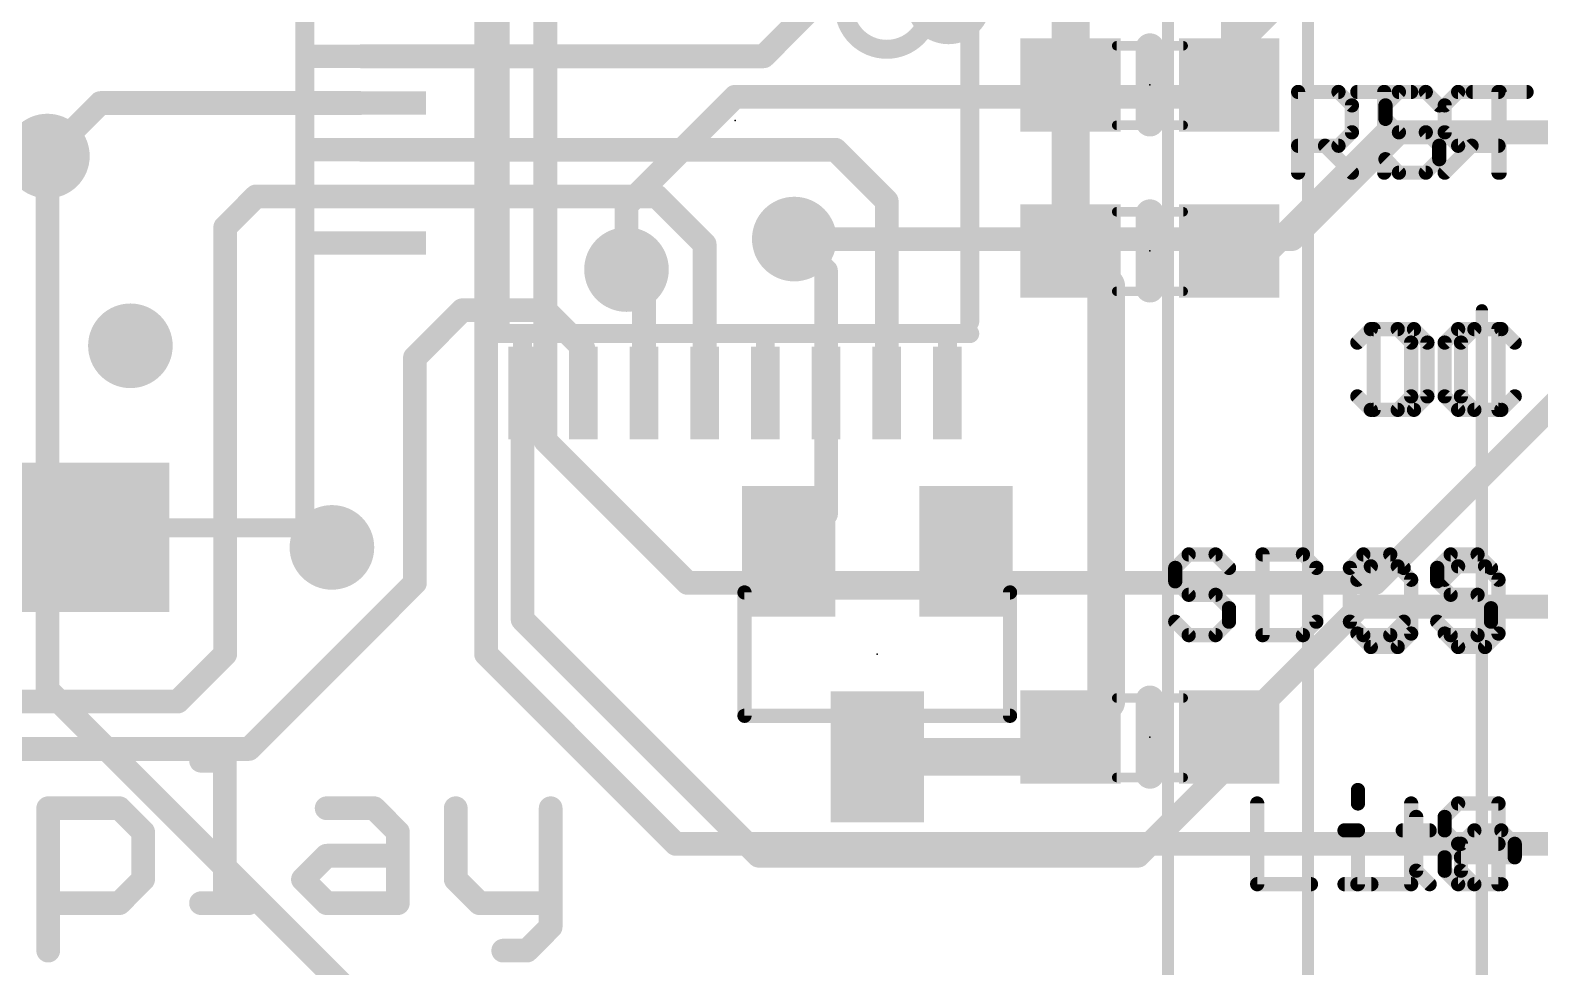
# Model space of a CAD drawing. Extents: x -9.9 to 50.1, y -10.4 to 42.4.
# Drawn here: x 19.63 to 35.8, y 2.87 to 12.9 of the extents above; entities that cross this region are included whole.
import ezdxf

# ---------------------------------------------------------------- set-up
doc = ezdxf.new("R2010")
doc.units = 0
for name, color, linetype in [('1', 12, 'CONTINUOUS'), ('16', 5, 'CONTINUOUS'), ('18', 110, 'CONTINUOUS'), ('21', 40, 'CONTINUOUS'), ('22', 6, 'CONTINUOUS'), ('23', 53, 'CONTINUOUS'), ('47', 253, 'CONTINUOUS'), ('51', 253, 'CONTINUOUS')]:
    doc.layers.add(name, color=color, linetype=linetype)

# ---------------------------------------------------------------- blocks, each defined once
blk = doc.blocks.new('RECT')
blk.add_solid([(-0.5, -0.5), (0.5, -0.5), (-0.5, 0.5), (0.5, 0.5)])
blk = doc.blocks.new('ROUNDV')
at = {"const_width": 0.5}
blk.add_lwpolyline([(0, -0.25, 1), (0, 0.25, 1), (0, -0.25)], format="xyb", dxfattribs=at)

msp = doc.modelspace()

# ---------------------------------------------------------------- linework, layer by layer
at = {"layer": '1'}
for points, const_width in [([(32.512, 14.605), (32.512, 12.319)], 0.254), ([(27.484, 12.625), (28.803, 13.944)], 0.254), ([(30.773, 12.319), (30.773, 13.1414)], 0.4064), ([(23.169, 12.625), (27.484, 12.625)], 0.254), ([(30.773, 10.541), (30.773, 12.319)], 0.4064), ([(32.473, 12.319), (32.512, 12.319)], 0.254), ([(20.38, 12.125), (19.812, 11.557)], 0.254), ([(23.169, 12.125), (20.38, 12.125)], 0.254), ([(32.893, 10.541), (34.163, 11.811)], 0.254), ([(34.163, 11.811), (36.83, 11.811)], 0.254), ([(23.169, 11.625), (28.253, 11.625)], 0.254), ([(28.253, 11.625), (28.803, 11.075)], 0.254), ([(21.717, 10.795), (22.047, 11.125)], 0.254), ([(22.047, 11.125), (23.169, 11.125)], 0.254), ([(23.169, 11.125), (26.34, 11.125)], 0.254), ([(26.34, 11.125), (26.853, 10.612)], 0.254), ([(28.803, 11.075), (28.803, 9.0202)], 0.254), ([(21.717, 6.223), (21.717, 10.795)], 0.254), ([(26.853, 10.612), (26.853, 9.0202)], 0.254), ([(28.153, 10.328), (27.813, 10.668)], 0.254), ([(31.154, 10.16), (30.773, 10.541)], 0.4064), ([(32.473, 10.541), (32.893, 10.541)], 0.254), ([(26.0155, 10.3074), (26.0155, 10.3416)], 0.254), ([(26.203, 10.1199), (26.0155, 10.3074)], 0.254), ([(28.153, 9.0202), (28.153, 10.328)], 0.254), ([(31.154, 10.16), (31.154, 5.715)], 0.4064), ([(26.203, 9.0202), (26.203, 10.1199)], 0.254), ([(24.257, 9.906), (23.749, 9.398)], 0.254), ([(25.146, 9.906), (24.257, 9.906)], 0.254), ([(25.553, 9.499), (25.146, 9.906)], 0.254), ([(25.553, 9.0202), (25.553, 9.499)], 0.254), ([(23.749, 9.398), (23.749, 6.985)], 0.254), ([(24.903, 9.0202), (24.903, 6.593)], 0.254), ([(28.153, 9.0202), (28.153, 7.724)], 0.254), ([(28.153, 7.724), (27.752, 7.323)], 0.254), ([(23.749, 6.985), (21.971, 5.207)], 0.254), ([(32.473, 5.334), (33.87, 6.731)], 0.254), ([(33.87, 6.731), (36.83, 6.731)], 0.254), ([(24.903, 6.593), (27.432, 4.064)], 0.254), ([(21.209, 5.715), (21.717, 6.223)], 0.254), ([(10.795, 5.715), (21.209, 5.715)], 0.254), ([(30.773, 5.334), (31.154, 5.715)], 0.254), ([(30.562, 5.123), (30.773, 5.334)], 0.254), ([(32.473, 5.041), (32.473, 5.334)], 0.254), ([(21.971, 5.207), (9.906, 5.207)], 0.254), ([(28.702, 5.123), (30.562, 5.123)], 0.4064), ([(31.496, 4.064), (32.473, 5.041)], 0.254), ([(27.432, 4.064), (31.496, 4.064)], 0.254)]:
    msp.add_lwpolyline(points, dxfattribs=dict(at, const_width=const_width))
for points, const_width in [([(23.169, 12.6885, 1), (23.169, 12.5615)], 0.127), ([(27.4391, 12.6699, 1), (27.5289, 12.5801)], 0.127), ([(27.484, 12.5615, 1), (27.484, 12.6885)], 0.127), ([(30.8746, 12.319, 1), (30.6714, 12.319)], 0.2032), ([(30.6714, 12.319, 1), (30.8746, 12.319)], 0.2032), ([(32.473, 12.3825, 1), (32.473, 12.2555)], 0.127), ([(32.4485, 12.319, 1), (32.5755, 12.319)], 0.127), ([(32.512, 12.2555, 1), (32.512, 12.3825)], 0.127), ([(20.38, 12.1885, 1), (20.38, 12.0615)], 0.127), ([(20.4249, 12.0801, 1), (20.3351, 12.1699)], 0.127), ([(23.169, 12.0615, 1), (23.169, 12.1885)], 0.127), ([(34.163, 11.8745, 1), (34.163, 11.7475)], 0.127), ([(34.2079, 11.7661, 1), (34.1181, 11.8559)], 0.127), ([(19.7671, 11.6019, 1), (19.8569, 11.5121)], 0.127), ([(23.169, 11.6885, 1), (23.169, 11.5615)], 0.127), ([(28.2979, 11.6699, 1), (28.2081, 11.5801)], 0.127), ([(28.253, 11.5615, 1), (28.253, 11.6885)], 0.127), ([(22.047, 11.1885, 1), (22.047, 11.0615)], 0.127), ([(22.0919, 11.0801, 1), (22.0021, 11.1699)], 0.127), ([(23.169, 11.1885, 1), (23.169, 11.0615)], 0.127), ([(23.169, 11.0615, 1), (23.169, 11.1885)], 0.127), ([(26.3849, 11.1699, 1), (26.2951, 11.0801)], 0.127), ([(26.34, 11.0615, 1), (26.34, 11.1885)], 0.127), ([(28.8665, 11.075, 1), (28.7395, 11.075)], 0.127), ([(28.7581, 11.0301, 1), (28.8479, 11.1199)], 0.127), ([(21.7805, 10.795, 1), (21.6535, 10.795)], 0.127), ([(21.6721, 10.8399, 1), (21.7619, 10.7501)], 0.127), ([(26.9165, 10.612, 1), (26.7895, 10.612)], 0.127), ([(26.8081, 10.5671, 1), (26.8979, 10.6569)], 0.127), ([(27.8579, 10.7129, 1), (27.7681, 10.6231)], 0.127), ([(30.8448, 10.6128, 1), (30.7012, 10.4692)], 0.2032), ([(30.6714, 10.541, 1), (30.8746, 10.541)], 0.2032), ([(32.473, 10.6045, 1), (32.473, 10.4775)], 0.127), ([(32.8481, 10.5859, 1), (32.9379, 10.4961)], 0.127), ([(32.893, 10.4775, 1), (32.893, 10.6045)], 0.127), ([(26.079, 10.3416, 1), (25.952, 10.3416)], 0.127), ([(26.0604, 10.3523, 1), (25.9706, 10.2625)], 0.127), ([(25.952, 10.3074, 1), (26.079, 10.3074)], 0.127), ([(28.2165, 10.328, 1), (28.0895, 10.328)], 0.127), ([(28.1081, 10.2831, 1), (28.1979, 10.3729)], 0.127), ([(31.2556, 10.16, 1), (31.0524, 10.16)], 0.2032), ([(26.2665, 10.1199, 1), (26.1395, 10.1199)], 0.127), ([(26.1581, 10.075, 1), (26.2479, 10.1648)], 0.127), ([(31.0822, 10.0882, 1), (31.2258, 10.2318)], 0.2032), ([(24.257, 9.9695, 1), (24.257, 9.8425)], 0.127), ([(24.3019, 9.8611, 1), (24.2121, 9.9509)], 0.127), ([(25.1909, 9.9509, 1), (25.1011, 9.8611)], 0.127), ([(25.146, 9.8425, 1), (25.146, 9.9695)], 0.127), ([(25.6165, 9.499, 1), (25.4895, 9.499)], 0.127), ([(25.5081, 9.4541, 1), (25.5979, 9.5439)], 0.127), ([(23.8125, 9.398, 1), (23.6855, 9.398)], 0.127), ([(23.7041, 9.4429, 1), (23.7939, 9.3531)], 0.127), ([(24.9665, 9.0202, 1), (24.8395, 9.0202)], 0.127), ([(25.4895, 9.0202, 1), (25.6165, 9.0202)], 0.127), ([(26.1395, 9.0202, 1), (26.2665, 9.0202)], 0.127), ([(26.7895, 9.0202, 1), (26.9165, 9.0202)], 0.127), ([(28.2165, 9.0202, 1), (28.0895, 9.0202)], 0.127), ([(28.0895, 9.0202, 1), (28.2165, 9.0202)], 0.127), ([(28.7395, 9.0202, 1), (28.8665, 9.0202)], 0.127), ([(28.0895, 7.724, 1), (28.2165, 7.724)], 0.127), ([(28.1979, 7.6791, 1), (28.1081, 7.7689)], 0.127), ([(27.7071, 7.3679, 1), (27.7969, 7.2781)], 0.127), ([(23.6855, 6.985, 1), (23.8125, 6.985)], 0.127), ([(23.7939, 6.9401, 1), (23.7041, 7.0299)], 0.127), ([(33.87, 6.7945, 1), (33.87, 6.6675)], 0.127), ([(33.9149, 6.6861, 1), (33.8251, 6.7759)], 0.127), ([(24.9479, 6.6379, 1), (24.8581, 6.5481)], 0.127), ([(24.8395, 6.593, 1), (24.9665, 6.593)], 0.127), ([(21.7619, 6.1781, 1), (21.6721, 6.2679)], 0.127), ([(21.6535, 6.223, 1), (21.7805, 6.223)], 0.127), ([(21.1641, 5.7599, 1), (21.2539, 5.6701)], 0.127), ([(21.209, 5.6515, 1), (21.209, 5.7785)], 0.127), ([(31.1989, 5.6701, 1), (31.1091, 5.7599)], 0.127), ([(31.0524, 5.715, 1), (31.2556, 5.715)], 0.2032), ([(30.7281, 5.3789, 1), (30.8179, 5.2891)], 0.127), ([(30.8179, 5.2891, 1), (30.7281, 5.3789)], 0.127), ([(32.5365, 5.334, 1), (32.4095, 5.334)], 0.127), ([(32.4281, 5.3789, 1), (32.5179, 5.2891)], 0.127), ([(21.9261, 5.2519, 1), (22.0159, 5.1621)], 0.127), ([(21.971, 5.1435, 1), (21.971, 5.2705)], 0.127), ([(28.702, 5.2246, 1), (28.702, 5.0214)], 0.2032), ([(30.5171, 5.1679, 1), (30.6069, 5.0781)], 0.127), ([(30.562, 5.0214, 1), (30.562, 5.2246)], 0.2032), ([(32.4095, 5.041, 1), (32.5365, 5.041)], 0.127), ([(32.5179, 4.9961, 1), (32.4281, 5.0859)], 0.127), ([(27.432, 4.1275, 1), (27.432, 4.0005)], 0.127), ([(27.3871, 4.0191, 1), (27.4769, 4.1089)], 0.127), ([(31.4511, 4.1089, 1), (31.5409, 4.0191)], 0.127), ([(31.496, 4.0005, 1), (31.496, 4.1275)], 0.127)]:
    msp.add_lwpolyline(points, format="xyb", dxfattribs=dict(at, const_width=const_width))
at = {"layer": '16', "const_width": 0.254}
for points in [[(24.511, 18.542), (24.511, 6.223)], [(36.703, 16.891), (32.004, 12.192)], [(25.146, 15.621), (25.146, 8.509)], [(26.0155, 11.0295), (27.178, 12.192)], [(27.178, 12.192), (32.004, 12.192)], [(33.147, 10.668), (34.29, 11.811)], [(34.29, 11.811), (36.83, 11.811)], [(19.812, 11.557), (19.812, 5.842)], [(26.0155, 10.3416), (26.0155, 11.0295)], [(27.813, 10.668), (33.147, 10.668)], [(35.052, 8.001), (36.322, 9.271)], [(25.146, 8.509), (26.67, 6.985)], [(35.052, 8.001), (34.163, 7.112)], [(34.163, 7.112), (34.036, 6.985)], [(34.036, 6.985), (26.67, 6.985)], [(24.511, 6.223), (26.543, 4.191)], [(19.812, 5.842), (24.003, 1.651)], [(26.543, 4.191), (36.83, 4.191)]]:
    msp.add_lwpolyline(points, dxfattribs=at)
at = {"layer": '16', "const_width": 0.127}
for points in [[(27.178, 12.2555, 1), (27.178, 12.1285)], [(27.2229, 12.1471, 1), (27.1331, 12.2369)], [(31.9591, 12.2369, 1), (32.0489, 12.1471)], [(32.004, 12.1285, 1), (32.004, 12.2555)], [(34.29, 11.8745, 1), (34.29, 11.7475)], [(34.3349, 11.7661, 1), (34.2451, 11.8559)], [(19.8755, 11.557, 1), (19.7485, 11.557)], [(26.079, 11.0295, 1), (25.952, 11.0295)], [(25.9706, 11.0744, 1), (26.0604, 10.9846)], [(27.813, 10.7315, 1), (27.813, 10.6045)], [(33.1021, 10.7129, 1), (33.1919, 10.6231)], [(33.147, 10.6045, 1), (33.147, 10.7315)], [(25.952, 10.3416, 1), (26.079, 10.3416)], [(25.1909, 8.5539, 1), (25.1011, 8.4641)], [(25.0825, 8.509, 1), (25.2095, 8.509)], [(35.0071, 8.0459, 1), (35.0969, 7.9561)], [(35.0969, 7.9561, 1), (35.0071, 8.0459)], [(34.1181, 7.1569, 1), (34.2079, 7.0671)], [(34.2079, 7.0671, 1), (34.1181, 7.1569)], [(26.67, 7.0485, 1), (26.67, 6.9215)], [(26.6251, 6.9401, 1), (26.7149, 7.0299)], [(33.9911, 7.0299, 1), (34.0809, 6.9401)], [(34.036, 6.9215, 1), (34.036, 7.0485)], [(24.5559, 6.2679, 1), (24.4661, 6.1781)], [(24.4475, 6.223, 1), (24.5745, 6.223)], [(19.8569, 5.8869, 1), (19.7671, 5.7971)], [(19.7485, 5.842, 1), (19.8755, 5.842)], [(26.543, 4.2545, 1), (26.543, 4.1275)], [(26.4981, 4.1461, 1), (26.5879, 4.2359)]]:
    msp.add_lwpolyline(points, format="xyb", dxfattribs=at)
at = {"layer": '21'}
for points, const_width in [([(24.6634, 9.7822), (24.6634, 14.0938)], 0.2032), ([(29.6926, 13.9668), (29.6926, 9.7822)], 0.2032), ([(31.623, 11.919), (31.623, 12.719)], 0.3048), ([(33.2106, 11.3792), (33.2106, 12.2435)], 0.1524), ([(33.2106, 12.2435), (33.6428, 12.2435)], 0.1524), ([(33.6428, 12.2435), (33.7869, 12.0995)], 0.1524), ([(34.2902, 12.2435), (34.1462, 12.0995)], 0.1524), ([(34.5783, 12.2435), (34.2902, 12.2435)], 0.1524), ([(34.7224, 12.0995), (34.5783, 12.2435)], 0.1524), ([(35.0817, 12.2435), (35.6579, 12.2435)], 0.1524), ([(35.3698, 11.3792), (35.3698, 12.2435)], 0.1524), ([(33.7869, 12.0995), (33.7869, 11.8114)], 0.1524), ([(34.1462, 12.0995), (34.1462, 11.9554)], 0.1524), ([(34.1462, 11.9554), (34.2902, 11.8114)], 0.1524), ([(33.7869, 11.8114), (33.6428, 11.6673)], 0.1524), ([(34.2902, 11.8114), (34.5783, 11.8114)], 0.1524), ([(34.5783, 11.8114), (34.7224, 11.6673)], 0.1524), ([(33.6428, 11.6673), (33.2106, 11.6673)], 0.1524), ([(33.4988, 11.6673), (33.7869, 11.3792)], 0.1524), ([(34.7224, 11.6673), (34.7224, 11.5233)], 0.1524), ([(34.2902, 11.3792), (34.1462, 11.5233)], 0.1524), ([(34.7224, 11.5233), (34.5783, 11.3792)], 0.1524), ([(34.5783, 11.3792), (34.2902, 11.3792)], 0.1524), ([(31.623, 10.141), (31.623, 10.941)], 0.3048), ([(34.0192, 9.7035), (34.0192, 8.8392)], 0.1524), ([(34.4513, 9.7035), (34.0192, 9.7035)], 0.1524), ([(34.5954, 9.5595), (34.4513, 9.7035)], 0.1524), ([(35.0987, 9.7035), (34.9547, 9.5595)], 0.1524), ([(35.3869, 9.7035), (35.0987, 9.7035)], 0.1524), ([(35.5309, 9.5595), (35.3869, 9.7035)], 0.1524), ([(22.569, 9.475), (22.569, 7.575)], 0.2032), ([(34.5954, 8.9833), (34.5954, 9.5595)], 0.1524), ([(34.9547, 9.5595), (34.9547, 8.9833)], 0.1524), ([(34.4513, 8.8392), (34.5954, 8.9833)], 0.1524), ([(34.9547, 8.9833), (35.0987, 8.8392)], 0.1524), ([(35.3869, 8.8392), (35.5309, 8.9833)], 0.1524), ([(34.0192, 8.8392), (34.4513, 8.8392)], 0.1524), ([(35.0987, 8.8392), (35.3869, 8.8392)], 0.1524), ([(22.569, 7.575), (21.369, 7.575)], 0.2032), ([(32.0382, 7.2905), (31.8941, 7.1465)], 0.1524), ([(32.3263, 7.2905), (32.0382, 7.2905)], 0.1524), ([(32.4703, 7.1465), (32.3263, 7.2905)], 0.1524), ([(32.8296, 7.2905), (32.8296, 6.4262)], 0.1524), ([(33.2618, 7.2905), (32.8296, 7.2905)], 0.1524), ([(33.4059, 7.1465), (33.2618, 7.2905)], 0.1524), ([(33.9092, 7.2905), (33.7652, 7.1465)], 0.1524), ([(34.1973, 7.2905), (33.9092, 7.2905)], 0.1524), ([(34.3414, 7.1465), (34.1973, 7.2905)], 0.1524), ([(34.8447, 7.2905), (34.7007, 7.1465)], 0.1524), ([(35.1328, 7.2905), (34.8447, 7.2905)], 0.1524), ([(35.2769, 7.1465), (35.1328, 7.2905)], 0.1524), ([(31.8941, 7.1465), (31.8941, 7.0024)], 0.1524), ([(33.4059, 6.5703), (33.4059, 7.1465)], 0.1524), ([(33.7652, 7.1465), (33.7652, 6.5703)], 0.1524), ([(34.7007, 7.1465), (34.7007, 7.0024)], 0.1524), ([(31.8941, 7.0024), (32.0382, 6.8584)], 0.1524), ([(34.7007, 7.0024), (34.8447, 6.8584)], 0.1524), ([(32.0382, 6.8584), (32.3263, 6.8584)], 0.1524), ([(32.3263, 6.8584), (32.4703, 6.7143)], 0.1524), ([(34.8447, 6.8584), (35.1328, 6.8584)], 0.1524), ([(35.1328, 6.8584), (35.2769, 6.7143)], 0.1524), ([(32.0382, 6.4262), (31.8941, 6.5703)], 0.1524), ([(32.4703, 6.5703), (32.3263, 6.4262)], 0.1524), ([(32.4703, 6.7143), (32.4703, 6.5703)], 0.1524), ([(33.2618, 6.4262), (33.4059, 6.5703)], 0.1524), ([(33.7652, 6.5703), (33.9092, 6.4262)], 0.1524), ([(34.1973, 6.4262), (34.3414, 6.5703)], 0.1524), ([(34.8447, 6.4262), (34.7007, 6.5703)], 0.1524), ([(35.2769, 6.5703), (35.1328, 6.4262)], 0.1524), ([(35.2769, 6.7143), (35.2769, 6.5703)], 0.1524), ([(32.3263, 6.4262), (32.0382, 6.4262)], 0.1524), ([(32.8296, 6.4262), (33.2618, 6.4262)], 0.1524), ([(33.9092, 6.4262), (34.1973, 6.4262)], 0.1524), ([(35.1328, 6.4262), (34.8447, 6.4262)], 0.1524), ([(31.623, 4.934), (31.623, 5.734)], 0.3048), ([(21.4578, 5.0813), (21.712, 5.0813)], 0.254), ([(21.712, 5.0813), (21.712, 3.556)], 0.254), ([(19.8206, 3.0476), (19.8206, 4.5729)], 0.254), ([(19.8206, 4.5729), (20.5833, 4.5729)], 0.254), ([(20.5833, 4.5729), (20.8375, 4.3186)], 0.254), ([(22.8034, 4.5729), (23.3119, 4.5729)], 0.254), ([(23.3119, 4.5729), (23.5661, 4.3186)], 0.254), ([(24.1864, 4.5729), (24.1864, 3.8102)], 0.254), ([(25.2032, 4.5729), (25.2032, 3.3018)], 0.254), ([(32.7718, 4.6235), (32.7718, 3.7592)], 0.1524), ([(33.8514, 4.7676), (33.8514, 4.6235)], 0.1524), ([(34.4751, 4.4795), (34.4751, 3.9033)], 0.1524), ([(20.8375, 4.3186), (20.8375, 3.8102)], 0.254), ([(23.5661, 4.3186), (23.5661, 3.556)], 0.254), ([(33.7073, 4.3354), (33.8514, 4.3354)], 0.1524), ([(33.8514, 4.3354), (33.8514, 3.7592)], 0.1524), ([(34.331, 4.3354), (34.6191, 4.3354)], 0.1524), ([(34.9547, 4.1914), (35.0987, 4.3354)], 0.1524), ([(35.0987, 4.3354), (35.3868, 4.3354)], 0.1524), ([(35.3868, 4.3354), (35.5309, 4.1914)], 0.1524), ([(34.9547, 3.9033), (34.9547, 4.1914)], 0.1524), ([(35.5309, 4.1914), (35.5309, 4.0473)], 0.1524), ([(22.5492, 3.8102), (22.8034, 4.0644)], 0.254), ([(22.8034, 4.0644), (23.5661, 4.0644)], 0.254), ([(35.5309, 4.0473), (34.9547, 4.0473)], 0.1524), ([(20.8375, 3.8102), (20.5833, 3.556)], 0.254), ([(22.8034, 3.556), (22.5492, 3.8102)], 0.254), ([(24.1864, 3.8102), (24.4406, 3.556)], 0.254), ([(34.4751, 3.9033), (34.6191, 3.7592)], 0.1524), ([(35.0987, 3.7592), (34.9547, 3.9033)], 0.1524), ([(32.7718, 3.7592), (33.348, 3.7592)], 0.1524), ([(33.7073, 3.7592), (33.9954, 3.7592)], 0.1524), ([(35.3868, 3.7592), (35.0987, 3.7592)], 0.1524), ([(20.5833, 3.556), (19.8206, 3.556)], 0.254), ([(21.4578, 3.556), (21.9662, 3.556)], 0.254), ([(23.5661, 3.556), (22.8034, 3.556)], 0.254), ([(24.4406, 3.556), (25.2032, 3.556)], 0.254), ([(25.2032, 3.3018), (24.949, 3.0476)], 0.254), ([(24.949, 3.0476), (24.6948, 3.0476)], 0.254)]:
    msp.add_lwpolyline(points, dxfattribs=dict(at, const_width=const_width))
for points, const_width in [([(28.8036, 12.7, 1), (28.8036, 13.6144, 1), (28.8036, 12.7)], 0.2032), ([(31.6992, 12.719, 1), (31.5468, 12.719)], 0.1524), ([(33.2487, 12.2435, 1), (33.1725, 12.2435)], 0.0762), ([(33.2106, 12.2816, 1), (33.2106, 12.2054)], 0.0762), ([(33.6698, 12.2705, 1), (33.6159, 12.2166)], 0.0762), ([(33.6428, 12.2054, 1), (33.6428, 12.2816)], 0.0762), ([(34.2902, 12.2816, 1), (34.2902, 12.2054)], 0.0762), ([(34.3172, 12.2166, 1), (34.2633, 12.2705)], 0.0762), ([(34.6053, 12.2705, 1), (34.5514, 12.2166)], 0.0762), ([(34.5783, 12.2054, 1), (34.5783, 12.2816)], 0.0762), ([(35.0817, 12.2816, 1), (35.0817, 12.2054)], 0.0762), ([(35.4079, 12.2435, 1), (35.3317, 12.2435)], 0.0762), ([(35.6579, 12.2054, 1), (35.6579, 12.2816)], 0.0762), ([(33.825, 12.0995, 1), (33.7488, 12.0995)], 0.0762), ([(33.7599, 12.0725, 1), (33.8138, 12.1264)], 0.0762), ([(34.1192, 12.1264, 1), (34.1731, 12.0725)], 0.0762), ([(34.1843, 12.0995, 1), (34.1081, 12.0995)], 0.0762), ([(34.6954, 12.0725, 1), (34.7493, 12.1264)], 0.0762), ([(31.5468, 11.919, 1), (31.6992, 11.919)], 0.1524), ([(34.1731, 11.9824, 1), (34.1192, 11.9285)], 0.0762), ([(34.1081, 11.9554, 1), (34.1843, 11.9554)], 0.0762), ([(33.7488, 11.8114, 1), (33.825, 11.8114)], 0.0762), ([(33.8138, 11.7844, 1), (33.7599, 11.8383)], 0.0762), ([(34.2902, 11.8495, 1), (34.2902, 11.7733)], 0.0762), ([(34.2633, 11.7844, 1), (34.3172, 11.8383)], 0.0762), ([(34.6053, 11.8383, 1), (34.5514, 11.7844)], 0.0762), ([(34.5783, 11.7733, 1), (34.5783, 11.8495)], 0.0762), ([(33.2106, 11.7054, 1), (33.2106, 11.6292)], 0.0762), ([(33.5257, 11.6943, 1), (33.4718, 11.6404)], 0.0762), ([(33.6159, 11.6943, 1), (33.6698, 11.6404)], 0.0762), ([(33.6428, 11.6292, 1), (33.6428, 11.7054)], 0.0762), ([(34.7605, 11.6673, 1), (34.6843, 11.6673)], 0.0762), ([(34.6954, 11.6404, 1), (34.7493, 11.6943)], 0.0762), ([(34.1731, 11.5502, 1), (34.1192, 11.4963)], 0.0762), ([(34.6843, 11.5233, 1), (34.7605, 11.5233)], 0.0762), ([(34.7493, 11.4963, 1), (34.6954, 11.5502)], 0.0762), ([(33.1725, 11.3792, 1), (33.2487, 11.3792)], 0.0762), ([(33.7599, 11.3523, 1), (33.8138, 11.4061)], 0.0762), ([(34.2902, 11.4173, 1), (34.2902, 11.3411)], 0.0762), ([(34.2633, 11.3523, 1), (34.3172, 11.4061)], 0.0762), ([(34.5514, 11.4061, 1), (34.6053, 11.3523)], 0.0762), ([(34.5783, 11.3411, 1), (34.5783, 11.4173)], 0.0762), ([(35.3317, 11.3792, 1), (35.4079, 11.3792)], 0.0762), ([(31.6992, 10.941, 1), (31.5468, 10.941)], 0.1524), ([(31.5468, 10.141, 1), (31.6992, 10.141)], 0.1524), ([(24.6126, 9.7822, 1), (24.7142, 9.7822)], 0.1016), ([(29.6418, 9.7822, 1), (29.7434, 9.7822)], 0.1016), ([(34.0573, 9.7035, 1), (33.9811, 9.7035)], 0.0762), ([(34.0192, 9.7416, 1), (34.0192, 9.6654)], 0.0762), ([(34.4783, 9.7305, 1), (34.4244, 9.6766)], 0.0762), ([(34.4513, 9.6654, 1), (34.4513, 9.7416)], 0.0762), ([(35.0987, 9.7416, 1), (35.0987, 9.6654)], 0.0762), ([(35.1257, 9.6766, 1), (35.0718, 9.7305)], 0.0762), ([(35.4138, 9.7305, 1), (35.3599, 9.6766)], 0.0762), ([(35.3869, 9.6654, 1), (35.3869, 9.7416)], 0.0762), ([(22.6198, 9.475, 1), (22.5182, 9.475)], 0.1016), ([(34.6335, 9.5595, 1), (34.5573, 9.5595)], 0.0762), ([(34.5684, 9.5325, 1), (34.6223, 9.5864)], 0.0762), ([(34.9277, 9.5864, 1), (34.9816, 9.5325)], 0.0762), ([(34.9928, 9.5595, 1), (34.9166, 9.5595)], 0.0762), ([(35.504, 9.5325, 1), (35.5578, 9.5864)], 0.0762), ([(34.6223, 8.9563, 1), (34.5684, 9.0102)], 0.0762), ([(34.9816, 9.0102, 1), (34.9277, 8.9563)], 0.0762), ([(35.5578, 8.9563, 1), (35.504, 9.0102)], 0.0762), ([(34.0192, 8.8773, 1), (34.0192, 8.8011)], 0.0762), ([(34.4244, 8.8661, 1), (34.4783, 8.8123)], 0.0762), ([(34.4513, 8.8011, 1), (34.4513, 8.8773)], 0.0762), ([(34.5573, 8.9833, 1), (34.6335, 8.9833)], 0.0762), ([(34.9166, 8.9833, 1), (34.9928, 8.9833)], 0.0762), ([(35.0987, 8.8773, 1), (35.0987, 8.8011)], 0.0762), ([(35.0718, 8.8123, 1), (35.1257, 8.8661)], 0.0762), ([(35.3599, 8.8661, 1), (35.4138, 8.8123)], 0.0762), ([(35.3869, 8.8011, 1), (35.3869, 8.8773)], 0.0762), ([(33.9811, 8.8392, 1), (34.0573, 8.8392)], 0.0762), ([(21.369, 7.6258, 1), (21.369, 7.5242)], 0.1016), ([(22.5182, 7.575, 1), (22.6198, 7.575)], 0.1016), ([(22.569, 7.5242, 1), (22.569, 7.6258)], 0.1016), ([(32.0382, 7.3286, 1), (32.0382, 7.2524)], 0.0762), ([(32.0651, 7.2636, 1), (32.0112, 7.3175)], 0.0762), ([(32.3532, 7.3175, 1), (32.2993, 7.2636)], 0.0762), ([(32.3263, 7.2524, 1), (32.3263, 7.3286)], 0.0762), ([(32.8677, 7.2905, 1), (32.7915, 7.2905)], 0.0762), ([(32.8296, 7.3286, 1), (32.8296, 7.2524)], 0.0762), ([(33.2888, 7.3175, 1), (33.2349, 7.2636)], 0.0762), ([(33.2618, 7.2524, 1), (33.2618, 7.3286)], 0.0762), ([(33.9092, 7.3286, 1), (33.9092, 7.2524)], 0.0762), ([(33.9362, 7.2636, 1), (33.8823, 7.3175)], 0.0762), ([(34.2243, 7.3175, 1), (34.1704, 7.2636)], 0.0762), ([(34.1973, 7.2524, 1), (34.1973, 7.3286)], 0.0762), ([(34.8447, 7.3286, 1), (34.8447, 7.2524)], 0.0762), ([(34.8717, 7.2636, 1), (34.8178, 7.3175)], 0.0762), ([(35.1598, 7.3175, 1), (35.1059, 7.2636)], 0.0762), ([(35.1328, 7.2524, 1), (35.1328, 7.3286)], 0.0762), ([(31.9322, 7.1465, 1), (31.856, 7.1465)], 0.0762), ([(31.8672, 7.1734, 1), (31.9211, 7.1195)], 0.0762), ([(32.4434, 7.1195, 1), (32.4973, 7.1734)], 0.0762), ([(33.444, 7.1465, 1), (33.3678, 7.1465)], 0.0762), ([(33.3789, 7.1195, 1), (33.4328, 7.1734)], 0.0762), ([(33.7382, 7.1734, 1), (33.7921, 7.1195)], 0.0762), ([(33.8033, 7.1465, 1), (33.7271, 7.1465)], 0.0762), ([(34.3144, 7.1195, 1), (34.3683, 7.1734)], 0.0762), ([(34.6737, 7.1734, 1), (34.7276, 7.1195)], 0.0762), ([(34.7388, 7.1465, 1), (34.6626, 7.1465)], 0.0762), ([(35.25, 7.1195, 1), (35.3038, 7.1734)], 0.0762), ([(31.9211, 7.0294, 1), (31.8672, 6.9755)], 0.0762), ([(31.856, 7.0024, 1), (31.9322, 7.0024)], 0.0762), ([(34.7276, 7.0294, 1), (34.6737, 6.9755)], 0.0762), ([(34.6626, 7.0024, 1), (34.7388, 7.0024)], 0.0762), ([(32.0382, 6.8965, 1), (32.0382, 6.8203)], 0.0762), ([(32.0112, 6.8314, 1), (32.0651, 6.8853)], 0.0762), ([(32.3532, 6.8853, 1), (32.2993, 6.8314)], 0.0762), ([(32.3263, 6.8203, 1), (32.3263, 6.8965)], 0.0762), ([(34.8447, 6.8965, 1), (34.8447, 6.8203)], 0.0762), ([(34.8178, 6.8314, 1), (34.8717, 6.8853)], 0.0762), ([(35.1598, 6.8853, 1), (35.1059, 6.8314)], 0.0762), ([(35.1328, 6.8203, 1), (35.1328, 6.8965)], 0.0762), ([(31.9211, 6.5972, 1), (31.8672, 6.5433)], 0.0762), ([(32.5084, 6.7143, 1), (32.4322, 6.7143)], 0.0762), ([(32.4434, 6.6874, 1), (32.4973, 6.7413)], 0.0762), ([(32.4973, 6.5433, 1), (32.4434, 6.5972)], 0.0762), ([(33.4328, 6.5433, 1), (33.3789, 6.5972)], 0.0762), ([(33.7921, 6.5972, 1), (33.7382, 6.5433)], 0.0762), ([(34.3683, 6.5433, 1), (34.3144, 6.5972)], 0.0762), ([(34.7276, 6.5972, 1), (34.6737, 6.5433)], 0.0762), ([(35.315, 6.7143, 1), (35.2388, 6.7143)], 0.0762), ([(35.25, 6.6874, 1), (35.3038, 6.7413)], 0.0762), ([(35.3038, 6.5433, 1), (35.25, 6.5972)], 0.0762), ([(32.0382, 6.4643, 1), (32.0382, 6.3881)], 0.0762), ([(32.0112, 6.3993, 1), (32.0651, 6.4531)], 0.0762), ([(32.2993, 6.4531, 1), (32.3532, 6.3993)], 0.0762), ([(32.3263, 6.3881, 1), (32.3263, 6.4643)], 0.0762), ([(32.4322, 6.5703, 1), (32.5084, 6.5703)], 0.0762), ([(32.8296, 6.4643, 1), (32.8296, 6.3881)], 0.0762), ([(33.2349, 6.4531, 1), (33.2888, 6.3993)], 0.0762), ([(33.2618, 6.3881, 1), (33.2618, 6.4643)], 0.0762), ([(33.3678, 6.5703, 1), (33.444, 6.5703)], 0.0762), ([(33.7271, 6.5703, 1), (33.8033, 6.5703)], 0.0762), ([(33.9092, 6.4643, 1), (33.9092, 6.3881)], 0.0762), ([(33.8823, 6.3993, 1), (33.9362, 6.4531)], 0.0762), ([(34.1704, 6.4531, 1), (34.2243, 6.3993)], 0.0762), ([(34.1973, 6.3881, 1), (34.1973, 6.4643)], 0.0762), ([(34.8447, 6.4643, 1), (34.8447, 6.3881)], 0.0762), ([(34.8178, 6.3993, 1), (34.8717, 6.4531)], 0.0762), ([(35.1059, 6.4531, 1), (35.1598, 6.3993)], 0.0762), ([(35.1328, 6.3881, 1), (35.1328, 6.4643)], 0.0762), ([(35.2388, 6.5703, 1), (35.315, 6.5703)], 0.0762), ([(32.7915, 6.4262, 1), (32.8677, 6.4262)], 0.0762), ([(31.6992, 5.734, 1), (31.5468, 5.734)], 0.1524), ([(21.4578, 5.1448, 1), (21.4578, 5.0178)], 0.127), ([(21.7755, 5.0813, 1), (21.6485, 5.0813)], 0.127), ([(21.712, 5.0178, 1), (21.712, 5.1448)], 0.127), ([(31.5468, 4.934, 1), (31.6992, 4.934)], 0.1524), ([(19.8841, 4.5729, 1), (19.7571, 4.5729)], 0.127), ([(19.8206, 4.6364, 1), (19.8206, 4.5094)], 0.127), ([(20.6282, 4.6178, 1), (20.5384, 4.528)], 0.127), ([(20.5833, 4.5094, 1), (20.5833, 4.6364)], 0.127), ([(22.8034, 4.6364, 1), (22.8034, 4.5094)], 0.127), ([(23.3568, 4.6178, 1), (23.267, 4.528)], 0.127), ([(23.3119, 4.5094, 1), (23.3119, 4.6364)], 0.127), ([(24.2499, 4.5729, 1), (24.1229, 4.5729)], 0.127), ([(25.2667, 4.5729, 1), (25.1397, 4.5729)], 0.127), ([(32.8099, 4.6235, 1), (32.7337, 4.6235)], 0.0762), ([(33.8895, 4.7676, 1), (33.8133, 4.7676)], 0.0762), ([(33.8133, 4.6235, 1), (33.8895, 4.6235)], 0.0762), ([(34.5132, 4.4795, 1), (34.437, 4.4795)], 0.0762), ([(20.901, 4.3186, 1), (20.774, 4.3186)], 0.127), ([(20.7926, 4.2737, 1), (20.8824, 4.3636)], 0.127), ([(23.6296, 4.3186, 1), (23.5026, 4.3186)], 0.127), ([(23.5212, 4.2737, 1), (23.611, 4.3636)], 0.127), ([(33.7073, 4.3735, 1), (33.7073, 4.2973)], 0.0762), ([(33.8895, 4.3354, 1), (33.8133, 4.3354)], 0.0762), ([(33.8514, 4.2973, 1), (33.8514, 4.3735)], 0.0762), ([(34.331, 4.3735, 1), (34.331, 4.2973)], 0.0762), ([(34.6191, 4.2973, 1), (34.6191, 4.3735)], 0.0762), ([(35.0987, 4.3735, 1), (35.0987, 4.2973)], 0.0762), ([(35.1257, 4.3085, 1), (35.0718, 4.3624)], 0.0762), ([(35.4138, 4.3624, 1), (35.3599, 4.3085)], 0.0762), ([(35.3868, 4.2973, 1), (35.3868, 4.3735)], 0.0762), ([(34.9277, 4.2183, 1), (34.9816, 4.1644)], 0.0762), ([(34.9928, 4.1914, 1), (34.9166, 4.1914)], 0.0762), ([(35.569, 4.1914, 1), (35.4928, 4.1914)], 0.0762), ([(35.504, 4.1644, 1), (35.5578, 4.2183)], 0.0762), ([(22.8034, 4.1279, 1), (22.8034, 4.0009)], 0.127), ([(22.8483, 4.0195, 1), (22.7585, 4.1093)], 0.127), ([(23.5661, 4.0009, 1), (23.5661, 4.1279)], 0.127), ([(34.9547, 4.0854, 1), (34.9547, 4.0092)], 0.0762), ([(35.4928, 4.0473, 1), (35.569, 4.0473)], 0.0762), ([(35.5309, 4.0092, 1), (35.5309, 4.0854)], 0.0762), ([(20.8824, 3.7653, 1), (20.7926, 3.8551)], 0.127), ([(22.5941, 3.8551, 1), (22.5043, 3.7653)], 0.127), ([(22.5043, 3.8551, 1), (22.5941, 3.7653)], 0.127), ([(24.2313, 3.8551, 1), (24.1415, 3.7653)], 0.127), ([(34.502, 3.9302, 1), (34.4481, 3.8763)], 0.0762), ([(34.437, 3.9033, 1), (34.5132, 3.9033)], 0.0762), ([(34.9816, 3.9302, 1), (34.9277, 3.8763)], 0.0762), ([(34.9166, 3.9033, 1), (34.9928, 3.9033)], 0.0762), ([(20.774, 3.8102, 1), (20.901, 3.8102)], 0.127), ([(24.1229, 3.8102, 1), (24.2499, 3.8102)], 0.127), ([(32.7718, 3.7973, 1), (32.7718, 3.7211)], 0.0762), ([(32.7337, 3.7592, 1), (32.8099, 3.7592)], 0.0762), ([(33.348, 3.7211, 1), (33.348, 3.7973)], 0.0762), ([(33.7073, 3.7973, 1), (33.7073, 3.7211)], 0.0762), ([(33.8133, 3.7592, 1), (33.8895, 3.7592)], 0.0762), ([(33.9954, 3.7211, 1), (33.9954, 3.7973)], 0.0762), ([(34.5922, 3.7323, 1), (34.6461, 3.7861)], 0.0762), ([(35.0987, 3.7973, 1), (35.0987, 3.7211)], 0.0762), ([(35.0718, 3.7323, 1), (35.1257, 3.7861)], 0.0762), ([(35.3868, 3.7211, 1), (35.3868, 3.7973)], 0.0762), ([(19.8206, 3.6195, 1), (19.8206, 3.4925)], 0.127), ([(20.5384, 3.6009, 1), (20.6282, 3.5111)], 0.127), ([(20.5833, 3.4925, 1), (20.5833, 3.6195)], 0.127), ([(21.4578, 3.6195, 1), (21.4578, 3.4925)], 0.127), ([(21.6485, 3.556, 1), (21.7755, 3.556)], 0.127), ([(21.9662, 3.4925, 1), (21.9662, 3.6195)], 0.127), ([(22.8034, 3.6195, 1), (22.8034, 3.4925)], 0.127), ([(22.7585, 3.5111, 1), (22.8483, 3.6009)], 0.127), ([(23.5026, 3.556, 1), (23.6296, 3.556)], 0.127), ([(23.5661, 3.4925, 1), (23.5661, 3.6195)], 0.127), ([(24.4406, 3.6195, 1), (24.4406, 3.4925)], 0.127), ([(24.3957, 3.5111, 1), (24.4855, 3.6009)], 0.127), ([(25.2032, 3.4925, 1), (25.2032, 3.6195)], 0.127), ([(25.2481, 3.2569, 1), (25.1583, 3.3467)], 0.127), ([(25.1397, 3.3018, 1), (25.2667, 3.3018)], 0.127), ([(19.7571, 3.0476, 1), (19.8841, 3.0476)], 0.127), ([(24.6948, 3.1111, 1), (24.6948, 2.9841)], 0.127), ([(24.9041, 3.0925, 1), (24.9939, 3.0027)], 0.127), ([(24.949, 2.9841, 1), (24.949, 3.1111)], 0.127)]:
    msp.add_lwpolyline(points, format="xyb", dxfattribs=dict(at, const_width=const_width))
at = {"layer": '22'}
for points, const_width in [([(33.317, 0.115), (33.317, 31.635)], 0.127), ([(31.817, 2.275), (31.817, 29.475)], 0.127), ([(34.4213, 12.2435), (33.8451, 12.2435)], 0.1524), ([(34.1332, 11.3792), (34.1332, 12.2435)], 0.1524), ([(34.9246, 12.2435), (34.7806, 12.0995)], 0.1524), ([(35.3568, 12.2435), (34.9246, 12.2435)], 0.1524), ([(35.3568, 11.3792), (35.3568, 12.2435)], 0.1524), ([(34.7806, 12.0995), (34.7806, 11.8114)], 0.1524), ([(34.7806, 11.8114), (34.9246, 11.6673)], 0.1524), ([(35.0687, 11.6673), (34.7806, 11.3792)], 0.1524), ([(34.9246, 11.6673), (35.3568, 11.6673)], 0.1524), ([(33.8451, 9.5595), (33.9891, 9.7035)], 0.1524), ([(33.9891, 9.7035), (34.2772, 9.7035)], 0.1524), ([(34.2772, 9.7035), (34.4213, 9.5595)], 0.1524), ([(34.7806, 9.5595), (34.9246, 9.7035)], 0.1524), ([(34.9246, 9.7035), (35.3568, 9.7035)], 0.1524), ([(35.3568, 9.7035), (35.3568, 8.8392)], 0.1524), ([(34.4213, 9.5595), (34.4213, 8.9833)], 0.1524), ([(34.7806, 8.9833), (34.7806, 9.5595)], 0.1524), ([(33.9891, 8.8392), (33.8451, 8.9833)], 0.1524), ([(34.4213, 8.9833), (34.2772, 8.8392)], 0.1524), ([(34.9246, 8.8392), (34.7806, 8.9833)], 0.1524), ([(34.2772, 8.8392), (33.9891, 8.8392)], 0.1524), ([(35.3568, 8.8392), (34.9246, 8.8392)], 0.1524), ([(33.8451, 7.0195), (33.9891, 7.1635)], 0.1524), ([(33.9891, 7.1635), (34.2772, 7.1635)], 0.1524), ([(34.2772, 7.1635), (34.4213, 7.0195)], 0.1524), ([(34.7806, 7.0195), (34.9246, 7.1635)], 0.1524), ([(34.9246, 7.1635), (35.2127, 7.1635)], 0.1524), ([(35.2127, 7.1635), (35.3568, 7.0195)], 0.1524), ([(34.4213, 7.0195), (34.4213, 6.4433)], 0.1524), ([(35.3568, 7.0195), (35.3568, 6.4433)], 0.1524), ([(33.9891, 6.2992), (33.8451, 6.4433)], 0.1524), ([(34.4213, 6.4433), (34.2772, 6.2992)], 0.1524), ([(34.9246, 6.2992), (34.7806, 6.4433)], 0.1524), ([(35.3568, 6.4433), (35.2127, 6.2992)], 0.1524), ([(34.2772, 6.2992), (33.9891, 6.2992)], 0.1524), ([(35.2127, 6.2992), (34.9246, 6.2992)], 0.1524), ([(34.4213, 4.6235), (34.4213, 3.7592)], 0.1524), ([(34.9246, 4.6235), (34.7806, 4.4795)], 0.1524), ([(35.3568, 4.6235), (34.9246, 4.6235)], 0.1524), ([(35.3568, 3.7592), (35.3568, 4.6235)], 0.1524), ([(34.7806, 4.4795), (34.7806, 4.3354)], 0.1524), ([(34.7806, 4.3354), (34.9246, 4.1914)], 0.1524), ([(34.9246, 4.1914), (34.7806, 4.0473)], 0.1524), ([(35.3568, 4.1914), (34.9246, 4.1914)], 0.1524), ([(34.7806, 4.0473), (34.7806, 3.9033)], 0.1524), ([(34.7806, 3.9033), (34.9246, 3.7592)], 0.1524), ([(34.4213, 3.7592), (33.8451, 3.7592)], 0.1524), ([(34.9246, 3.7592), (35.3568, 3.7592)], 0.1524)]:
    msp.add_lwpolyline(points, dxfattribs=dict(at, const_width=const_width))
at = {"layer": '22', "const_width": 0.0762}
for points in [[(33.8451, 12.2816, 1), (33.8451, 12.2054)], [(34.1713, 12.2435, 1), (34.0951, 12.2435)], [(34.4213, 12.2054, 1), (34.4213, 12.2816)], [(34.9246, 12.2816, 1), (34.9246, 12.2054)], [(34.9516, 12.2166, 1), (34.8977, 12.2705)], [(35.3949, 12.2435, 1), (35.3187, 12.2435)], [(35.3568, 12.2054, 1), (35.3568, 12.2816)], [(34.7536, 12.1264, 1), (34.8075, 12.0725)], [(34.8187, 12.0995, 1), (34.7425, 12.0995)], [(34.8075, 11.8383, 1), (34.7536, 11.7844)], [(34.7425, 11.8114, 1), (34.8187, 11.8114)], [(34.9246, 11.7054, 1), (34.9246, 11.6292)], [(34.8977, 11.6404, 1), (34.9516, 11.6943)], [(35.0956, 11.6404, 1), (35.0417, 11.6943)], [(35.3568, 11.6292, 1), (35.3568, 11.7054)], [(34.0951, 11.3792, 1), (34.1713, 11.3792)], [(34.7536, 11.4061, 1), (34.8075, 11.3523)], [(35.3187, 11.3792, 1), (35.3949, 11.3792)], [(33.9891, 9.7416, 1), (33.9891, 9.6654)], [(34.0161, 9.6766, 1), (33.9622, 9.7305)], [(34.3042, 9.7305, 1), (34.2503, 9.6766)], [(34.2772, 9.6654, 1), (34.2772, 9.7416)], [(34.9246, 9.7416, 1), (34.9246, 9.6654)], [(34.9516, 9.6766, 1), (34.8977, 9.7305)], [(35.3949, 9.7035, 1), (35.3187, 9.7035)], [(35.3568, 9.6654, 1), (35.3568, 9.7416)], [(33.8181, 9.5864, 1), (33.872, 9.5325)], [(34.4594, 9.5595, 1), (34.3832, 9.5595)], [(34.3943, 9.5325, 1), (34.4482, 9.5864)], [(34.7536, 9.5864, 1), (34.8075, 9.5325)], [(34.8187, 9.5595, 1), (34.7425, 9.5595)], [(33.872, 9.0102, 1), (33.8181, 8.9563)], [(34.4482, 8.9563, 1), (34.3943, 9.0102)], [(34.8075, 9.0102, 1), (34.7536, 8.9563)], [(33.9891, 8.8773, 1), (33.9891, 8.8011)], [(33.9622, 8.8123, 1), (34.0161, 8.8661)], [(34.2503, 8.8661, 1), (34.3042, 8.8123)], [(34.2772, 8.8011, 1), (34.2772, 8.8773)], [(34.3832, 8.9833, 1), (34.4594, 8.9833)], [(34.7425, 8.9833, 1), (34.8187, 8.9833)], [(34.9246, 8.8773, 1), (34.9246, 8.8011)], [(34.8977, 8.8123, 1), (34.9516, 8.8661)], [(35.3568, 8.8011, 1), (35.3568, 8.8773)], [(35.3187, 8.8392, 1), (35.3949, 8.8392)], [(33.9891, 7.2016, 1), (33.9891, 7.1254)], [(34.0161, 7.1366, 1), (33.9622, 7.1905)], [(34.3042, 7.1905, 1), (34.2503, 7.1366)], [(34.2772, 7.1254, 1), (34.2772, 7.2016)], [(34.9246, 7.2016, 1), (34.9246, 7.1254)], [(34.9516, 7.1366, 1), (34.8977, 7.1905)], [(35.2397, 7.1905, 1), (35.1858, 7.1366)], [(35.2127, 7.1254, 1), (35.2127, 7.2016)], [(33.8181, 7.0464, 1), (33.872, 6.9925)], [(34.4594, 7.0195, 1), (34.3832, 7.0195)], [(34.3943, 6.9925, 1), (34.4482, 7.0464)], [(34.7536, 7.0464, 1), (34.8075, 6.9925)], [(35.3949, 7.0195, 1), (35.3187, 7.0195)], [(35.3299, 6.9925, 1), (35.3837, 7.0464)], [(33.872, 6.4702, 1), (33.8181, 6.4163)], [(34.3832, 6.4433, 1), (34.4594, 6.4433)], [(34.4482, 6.4163, 1), (34.3943, 6.4702)], [(34.8075, 6.4702, 1), (34.7536, 6.4163)], [(35.3187, 6.4433, 1), (35.3949, 6.4433)], [(35.3837, 6.4163, 1), (35.3299, 6.4702)], [(33.9891, 6.3373, 1), (33.9891, 6.2611)], [(33.9622, 6.2723, 1), (34.0161, 6.3261)], [(34.2503, 6.3261, 1), (34.3042, 6.2723)], [(34.2772, 6.2611, 1), (34.2772, 6.3373)], [(34.9246, 6.3373, 1), (34.9246, 6.2611)], [(34.8977, 6.2723, 1), (34.9516, 6.3261)], [(35.1858, 6.3261, 1), (35.2397, 6.2723)], [(35.2127, 6.2611, 1), (35.2127, 6.3373)], [(34.4594, 4.6235, 1), (34.3832, 4.6235)], [(34.9246, 4.6616, 1), (34.9246, 4.5854)], [(34.9516, 4.5966, 1), (34.8977, 4.6505)], [(35.3949, 4.6235, 1), (35.3187, 4.6235)], [(35.3568, 4.5854, 1), (35.3568, 4.6616)], [(34.7536, 4.5064, 1), (34.8075, 4.4525)], [(34.8187, 4.4795, 1), (34.7425, 4.4795)], [(34.8075, 4.3624, 1), (34.7536, 4.3085)], [(34.7425, 4.3354, 1), (34.8187, 4.3354)], [(34.9246, 4.2295, 1), (34.9246, 4.1533)], [(34.9516, 4.1644, 1), (34.8977, 4.2183)], [(34.8977, 4.1644, 1), (34.9516, 4.2183)], [(35.3568, 4.1533, 1), (35.3568, 4.2295)], [(34.7536, 4.0743, 1), (34.8075, 4.0204)], [(34.8187, 4.0473, 1), (34.7425, 4.0473)], [(34.8075, 3.9302, 1), (34.7536, 3.8763)], [(34.7425, 3.9033, 1), (34.8187, 3.9033)], [(33.8451, 3.7973, 1), (33.8451, 3.7211)], [(34.3832, 3.7592, 1), (34.4594, 3.7592)], [(34.4213, 3.7211, 1), (34.4213, 3.7973)], [(34.9246, 3.7973, 1), (34.9246, 3.7211)], [(34.8977, 3.7323, 1), (34.9516, 3.7861)], [(35.3187, 3.7592, 1), (35.3949, 3.7592)], [(35.3568, 3.7211, 1), (35.3568, 3.7973)]]:
    msp.add_lwpolyline(points, format="xyb", dxfattribs=at)
at = {"layer": '23'}
for p in [(31.623, 12.319), (27.178, 11.938), (31.623, 10.541), (28.702, 6.223), (31.623, 5.334)]:
    msp.add_point(p, dxfattribs=at)
at = {"layer": '47', "const_width": 0.13}
msp.add_lwpolyline([(35.179, 9.906), (35.179, -10.332)], dxfattribs=at)
at = {"layer": '47', "const_width": 0.065}
msp.add_lwpolyline([(35.2115, 9.906, 1), (35.1465, 9.906)], format="xyb", dxfattribs=at)
at = {"layer": '51'}
for points, const_width in [([(22.569, 23.675), (22.569, 7.575)], 0.2032), ([(31.979, 12.738), (31.267, 12.738)], 0.1016), ([(31.979, 11.887), (31.267, 11.887)], 0.1016), ([(31.979, 10.96), (31.267, 10.96)], 0.1016), ([(31.979, 10.109), (31.267, 10.109)], 0.1016), ([(24.6634, 9.6552), (29.6926, 9.6552)], 0.2032), ([(22.569, 7.575), (18.169, 7.575)], 0.2032), ([(27.2796, 5.5626), (27.2796, 6.8834)], 0.1524), ([(27.2796, 6.8834), (30.1244, 6.8834)], 0.1524), ([(30.1244, 6.8834), (30.1244, 5.5626)], 0.1524), ([(31.979, 5.753), (31.267, 5.753)], 0.1016), ([(30.1244, 5.5626), (27.2796, 5.5626)], 0.1524), ([(31.979, 4.902), (31.267, 4.902)], 0.1016)]:
    msp.add_lwpolyline(points, dxfattribs=dict(at, const_width=const_width))
for points, const_width in [([(31.267, 12.7634, 1), (31.267, 12.7126)], 0.0508), ([(31.979, 12.7126, 1), (31.979, 12.7634)], 0.0508), ([(31.267, 11.9124, 1), (31.267, 11.8616)], 0.0508), ([(31.979, 11.8616, 1), (31.979, 11.9124)], 0.0508), ([(31.267, 10.9854, 1), (31.267, 10.9346)], 0.0508), ([(31.979, 10.9346, 1), (31.979, 10.9854)], 0.0508), ([(31.267, 10.1344, 1), (31.267, 10.0836)], 0.0508), ([(31.979, 10.0836, 1), (31.979, 10.1344)], 0.0508), ([(24.6634, 9.706, 1), (24.6634, 9.6044)], 0.1016), ([(29.6926, 9.6044, 1), (29.6926, 9.706)], 0.1016), ([(22.5182, 7.575, 1), (22.6198, 7.575)], 0.1016), ([(22.569, 7.5242, 1), (22.569, 7.6258)], 0.1016), ([(27.3177, 6.8834, 1), (27.2415, 6.8834)], 0.0762), ([(27.2796, 6.9215, 1), (27.2796, 6.8453)], 0.0762), ([(30.1625, 6.8834, 1), (30.0863, 6.8834)], 0.0762), ([(30.1244, 6.8453, 1), (30.1244, 6.9215)], 0.0762), ([(31.267, 5.7784, 1), (31.267, 5.7276)], 0.0508), ([(31.979, 5.7276, 1), (31.979, 5.7784)], 0.0508), ([(27.2796, 5.6007, 1), (27.2796, 5.5245)], 0.0762), ([(27.2415, 5.5626, 1), (27.3177, 5.5626)], 0.0762), ([(30.0863, 5.5626, 1), (30.1625, 5.5626)], 0.0762), ([(30.1244, 5.5245, 1), (30.1244, 5.6007)], 0.0762), ([(31.267, 4.9274, 1), (31.267, 4.8766)], 0.0508), ([(31.979, 4.8766, 1), (31.979, 4.9274)], 0.0508)]:
    msp.add_lwpolyline(points, format="xyb", dxfattribs=dict(at, const_width=const_width))

# ---------------------------------------------------------------- block references
at = {"layer": '1', "xscale": 1.075, "rotation": 180}
for p in [(30.773, 12.319), (32.473, 12.319), (30.773, 10.541), (32.473, 10.541), (30.773, 5.334), (32.473, 5.334)]:
    msp.add_blockref('RECT', p, dxfattribs=at)
at = {"layer": '1'}
for p, xscale, yscale, rotation in [((23.169, 12.625), 0.25, 1.4, 270), ((23.169, 12.125), 0.25, 1.4, 270), ((23.169, 11.625), 0.25, 1.4, 270), ((23.169, 11.125), 0.25, 1.4, 270), ((23.169, 10.625), 0.25, 1.4, 270), ((24.903, 9.0202), 0.3048, 0.9906, 180), ((25.553, 9.0202), 0.3048, 0.9906, 180), ((26.203, 9.0202), 0.3048, 0.9906, 180), ((26.853, 9.0202), 0.3048, 0.9906, 180), ((27.503, 9.0202), 0.3048, 0.9906, 180), ((28.153, 9.0202), 0.3048, 0.9906, 180), ((28.803, 9.0202), 0.3048, 0.9906, 180), ((29.453, 9.0202), 0.3048, 0.9906, 180), ((20.019, 7.475), 1.6, 2.2, 270)]:
    msp.add_blockref('RECT', p, dxfattribs=dict(at, xscale=xscale, yscale=yscale, rotation=rotation))
at = {"layer": '1', "yscale": 1.4, "rotation": 180}
for p in [(27.752, 7.323), (29.652, 7.323), (28.702, 5.123)]:
    msp.add_blockref('RECT', p, dxfattribs=at)
at = {"layer": '18', "xscale": 0.9064, "yscale": 0.9064}
for p in [(29.464, 13.208), (29.464, 13.208), (19.812, 11.557), (19.812, 11.557), (27.813, 10.668), (27.813, 10.668), (26.0155, 10.3416), (26.0155, 10.3416), (20.701, 9.525), (20.701, 9.525), (22.86, 7.366), (22.86, 7.366)]:
    msp.add_blockref('ROUNDV', p, dxfattribs=at)
at = {"layer": '51', "rotation": 180}
for p, xscale, yscale in [((31.0428, 12.3139), 0.5001, 0.95), ((32.2112, 12.3139), 0.5001, 0.95), ((31.0428, 10.5359), 0.5001, 0.95), ((32.2112, 10.5359), 0.5001, 0.95), ((24.903, 9.2361), 0.2032, 0.8382), ((25.553, 9.2361), 0.2032, 0.8382), ((26.203, 9.2361), 0.2032, 0.8382), ((26.853, 9.2361), 0.2032, 0.8382), ((27.503, 9.2361), 0.2032, 0.8382), ((28.153, 9.2361), 0.2032, 0.8382), ((28.803, 9.2361), 0.2032, 0.8382), ((29.453, 9.2361), 0.2032, 0.8382), ((27.7622, 7.2263), 0.4572, 0.5842), ((29.6418, 7.2263), 0.4572, 0.5842), ((31.0428, 5.3289), 0.5001, 0.95), ((32.2112, 5.3289), 0.5001, 0.95), ((28.702, 5.2197), 0.4572, 0.5842)]:
    msp.add_blockref('RECT', p, dxfattribs=dict(at, xscale=xscale, yscale=yscale))

doc.saveas('drawing.dxf')
